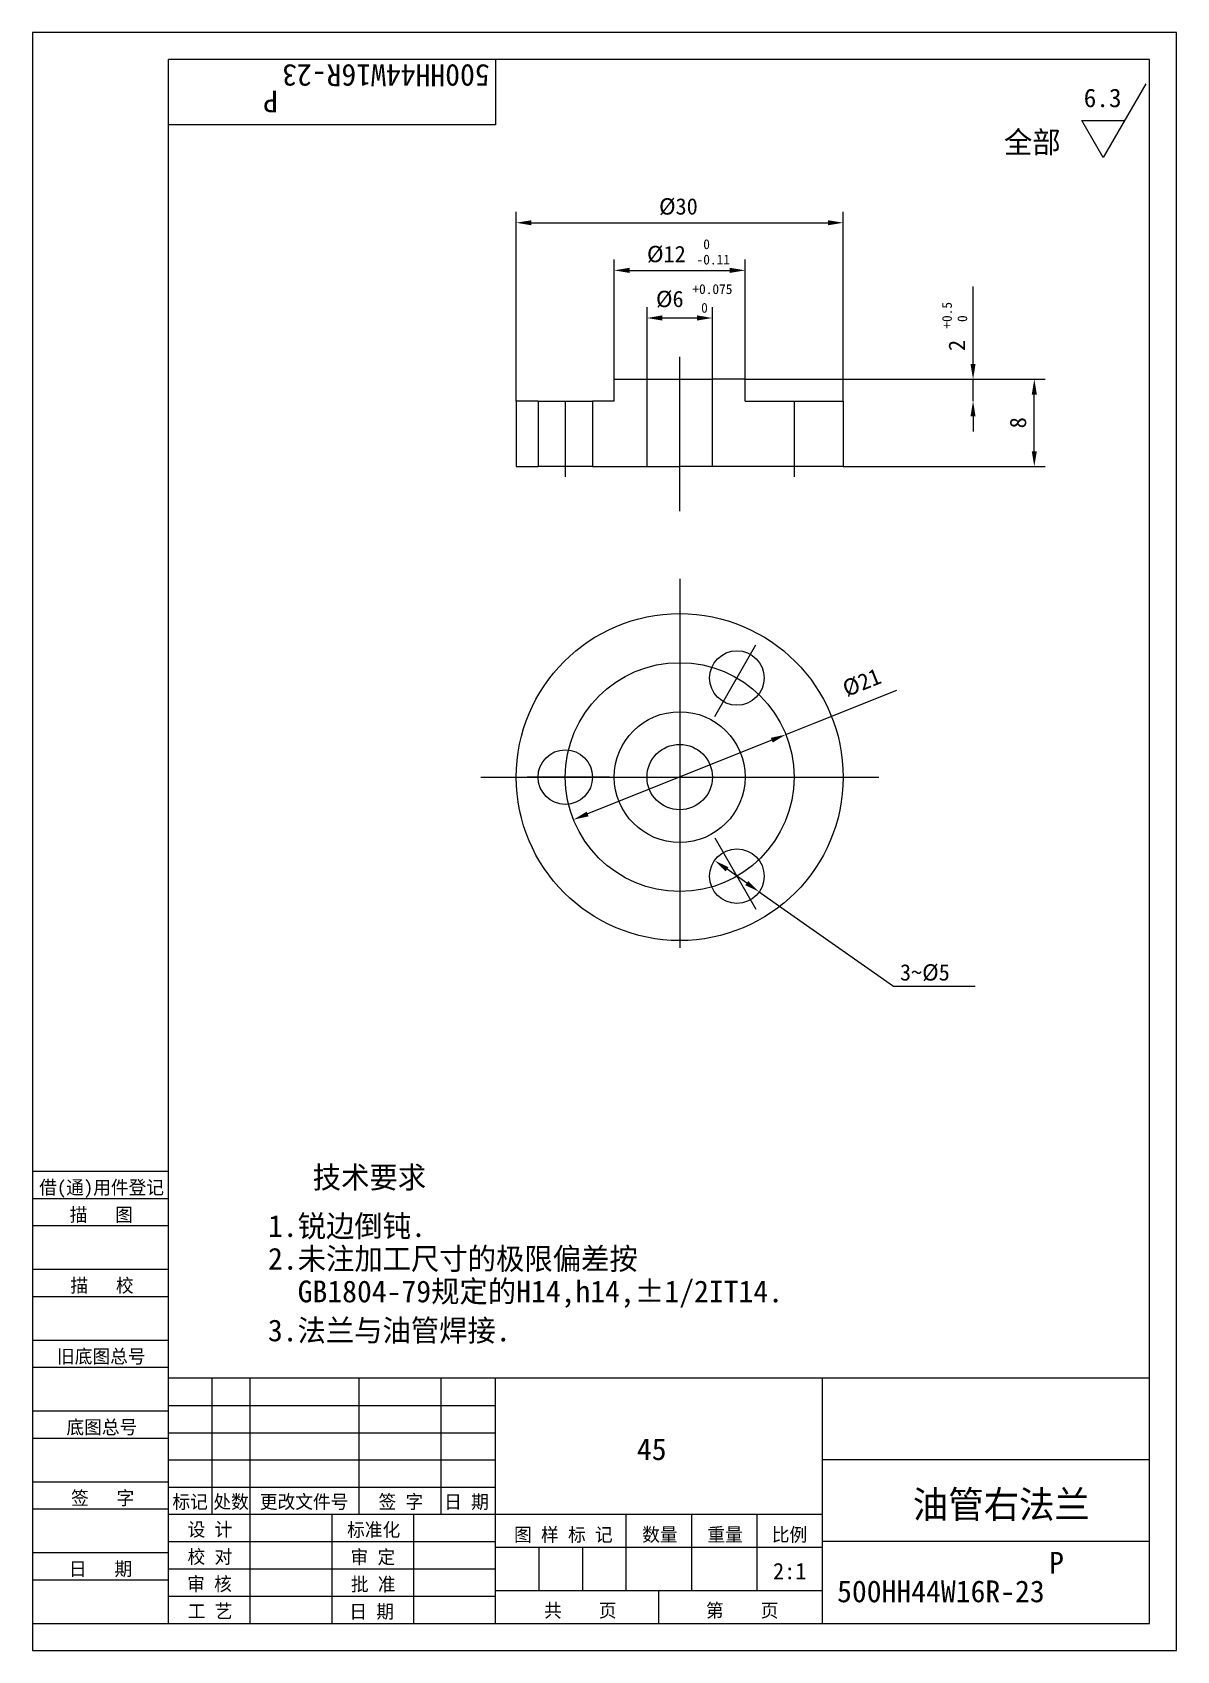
# Model space of a CAD drawing. Header units: metres. Extents: x 0 to 210, y 0 to 297.
import ezdxf

# ---------------------------------------------------------------- set-up
doc = ezdxf.new("R2010")
doc.units = ezdxf.units.M
for name, color, linetype in [('C', 6, 'Continuous'), ('D', 1, 'Continuous'), ('FL', 5, 'Continuous'), ('T', 7, 'Continuous'), ('TL', 4, 'Continuous')]:
    doc.layers.add(name, color=color, linetype=linetype)

# ---------------------------------------------------------------- blocks, each defined once
blk = doc.blocks.new('TUKUN4')
at = {"layer": 'FL'}
for p, q in [((0, 297), (0, 0)), ((210, 297), (0, 297)), ((210, 0), (210, 297)), ((0, 78), (25, 78)), ((0, 70), (25, 70)), ((0, 65), (25, 65)), ((0, 57), (25, 57)), ((0, 52), (25, 52)), ((33, 25), (33, 50)), ((40, 5), (40, 50)), ((60, 25), (60, 50)), ((75, 25), (75, 50)), ((25, 45), (85, 45)), ((0, 44), (25, 44)), ((0, 39), (25, 39)), ((25, 40), (85, 40)), ((25, 35), (85, 35)), ((0, 31), (25, 31)), ((25, 30), (85, 30)), ((0, 26), (25, 26)), ((70, 5), (70, 25)), ((0, 18), (25, 18)), ((25, 20), (85, 20)), ((25, 15), (85, 15)), ((0, 13), (25, 13)), ((25, 10), (85, 10)), ((0, 0), (210, 0))]:
    blk.add_line(p, q, dxfattribs=at)
at = {"layer": 'TL'}
for p, q in [((25, 5), (25, 292)), ((205, 292), (25, 292)), ((85, 292), (85, 280)), ((205, 5), (205, 292)), ((85, 280), (25, 280)), ((0, 88), (25, 88)), ((0, 83), (25, 83)), ((205, 50), (25, 50)), ((85, 5), (85, 50)), ((145, 5), (145, 50)), ((205, 35), (145, 35)), ((145, 25), (25, 25)), ((55, 5), (55, 25)), ((109, 11), (109, 25)), ((121, 11), (121, 25)), ((133, 11), (133, 25)), ((85, 19), (145, 19)), ((93, 11), (93, 19)), ((101, 11), (101, 19)), ((205, 20), (145, 20)), ((145, 11), (85, 11)), ((115, 5), (115, 11)), ((0, 5), (205, 5))]:
    blk.add_line(p, q, dxfattribs=at)
at = {"layer": 'T'}
for s, p in [('借(通)用件登记', (1.26, 83.76)), ('描   图', (6.86, 78.76)), ('描   校', (6.98, 65.76)), ('旧底图总号', (4.52, 52.76)), ('底图总号', (6.25, 39.76)), ('签   字', (7.1, 26.76)), ('标记', (25.71, 26.07)), ('处数', (33.22, 26.07)), ('更改文件号', (41.75, 26.07)), ('签 字', (63.53, 26.07)), ('日 期', (75.57, 26.07)), ('设 计', (28.5, 20.99)), ('标准化', (57.77, 20.93)), ('图 样 标 记', (88.4, 20.04)), ('数量', (111.92, 20.04)), ('重量', (123.88, 20.04)), ('比例', (135.7, 20.04)), ('校 对', (28.48, 15.99)), ('审 定', (58.39, 15.93)), ('日   期', (6.72, 13.76)), ('审 核', (28.41, 10.99)), ('批 准', (58.46, 10.93)), ('共    页', (93.91, 6.13)), ('第    页', (123.62, 6.13)), ('工 艺', (28.52, 5.99)), ('日 期', (58.18, 5.93))]:
    blk.add_text(s, height=2.5, dxfattribs=at).set_placement(p)

msp = doc.modelspace()

# ---------------------------------------------------------------- linework, layer by layer
at = {"layer": 'C'}
for p, q in [((118.8, 209.13), (118.8, 237.44)), ((97.8, 229.33), (97.8, 215.45)), ((139.8, 229.33), (139.8, 215.45)), ((118.8, 196.72), (118.8, 128.98)), ((125.24, 171.47), (132.8, 184.57)), ((82.29, 160.32), (155.32, 160.32)), ((105.92, 160.32), (90.8, 160.32)), ((125.24, 149.17), (132.8, 136.07))]:
    msp.add_line(p, q, dxfattribs=at)
msp.add_circle((118.8, 160.32), 21, dxfattribs=at)
at = {"layer": 'D'}
for p, q in [((204.32, 287.57), (196.51, 274.05)), ((196.51, 274.05), (192.61, 280.81)), ((192.61, 280.81), (200.42, 280.81)), ((88.8, 229.33), (88.8, 264.06)), ((91.6, 262.06), (146, 262.06)), ((148.8, 229.33), (148.8, 264.06)), ((106.8, 233.33), (106.8, 255.32)), ((109.6, 253.32), (128, 253.32)), ((130.8, 233.33), (130.8, 255.32)), ((172.64, 241.02), (172.64, 250.38)), ((112.8, 233.33), (112.8, 246.58)), ((124.8, 233.33), (124.8, 246.58)), ((115.6, 244.58), (122, 244.58)), ((172.64, 238.93), (172.64, 241.02)), ((172.64, 236.13), (172.64, 238.93)), ((130.8, 233.33), (176.22, 233.33)), ((172.64, 229.33), (172.64, 233.33)), ((176.22, 233.33), (185.88, 233.33)), ((183.88, 220.13), (183.88, 230.53)), ((172.64, 226.53), (172.64, 223.73)), ((148.8, 217.33), (185.88, 217.33)), ((143.49, 170.21), (158.64, 176.28)), ((138.29, 168.13), (143.49, 170.21)), ((135.69, 167.09), (101.9, 153.55)), ((131.1, 140.87), (127.5, 143.4)), ((133.39, 139.26), (137.97, 136.04)), ((137.97, 136.04), (158.04, 121.95)), ((158.04, 121.95), (173.04, 121.95))]:
    msp.add_line(p, q, dxfattribs=at)
for points in [[(91.6, 262.52), (91.6, 261.59), (88.8, 262.06)], [(146, 262.52), (146, 261.59), (148.8, 262.06)], [(109.6, 253.79), (109.6, 252.85), (106.8, 253.32)], [(128, 253.79), (128, 252.85), (130.8, 253.32)], [(115.6, 245.05), (115.6, 244.11), (112.8, 244.58)], [(122, 245.05), (122, 244.11), (124.8, 244.58)], [(172.17, 236.13), (173.1, 236.13), (172.64, 233.33)], [(183.41, 230.53), (184.35, 230.53), (183.88, 233.33)], [(172.17, 226.53), (173.1, 226.53), (172.64, 229.33)], [(183.41, 220.13), (184.35, 220.13), (183.88, 217.33)], [(135.87, 166.66), (135.52, 167.52), (138.29, 168.13)], [(102.08, 153.12), (101.73, 153.99), (99.31, 152.51)], [(127.23, 143.02), (127.77, 143.78), (125.21, 145.01)], [(130.83, 140.49), (131.37, 141.25), (133.39, 139.26)]]:
    msp.add_solid(points, dxfattribs=at)
at = {"layer": 'TL'}
for p, q in [((106.8, 229.33), (106.8, 233.33)), ((106.8, 233.33), (112.8, 233.33)), ((112.8, 233.33), (124.8, 233.33)), ((112.8, 217.33), (112.8, 233.33)), ((130.8, 233.33), (124.8, 233.33)), ((124.8, 217.33), (124.8, 233.33)), ((130.8, 229.33), (130.8, 233.33)), ((92.8, 229.33), (88.8, 229.33)), ((88.8, 229.33), (88.8, 217.33)), ((92.8, 229.33), (102.8, 229.33)), ((92.8, 229.33), (92.8, 217.33)), ((102.8, 229.33), (102.8, 217.33)), ((106.8, 229.33), (102.8, 229.33)), ((130.8, 229.33), (148.8, 229.33)), ((148.8, 229.33), (148.8, 217.33)), ((88.8, 217.33), (92.8, 217.33)), ((102.8, 217.33), (92.8, 217.33)), ((102.8, 217.33), (112.8, 217.33)), ((112.8, 217.33), (118.8, 217.33)), ((124.8, 217.33), (118.8, 217.33)), ((148.8, 217.33), (124.8, 217.33))]:
    msp.add_line(p, q, dxfattribs=at)
for centre, radius in [((118.8, 160.32), 30), ((129.3, 178.51), 5), ((118.8, 160.32), 12), ((97.8, 160.32), 5), ((118.8, 160.32), 6), ((129.3, 142.13), 5)]:
    msp.add_circle(centre, radius, dxfattribs=at)

# ---------------------------------------------------------------- block references
at = {"layer": 'D'}
msp.add_blockref('TUKUN4', (0, 0), dxfattribs=at)

# ---------------------------------------------------------------- texts
for s, height, rotation, p in [('500HH44W16R-23', 4, 180, (83.93, 291.11)), ('P', 4, 180, (45.08, 286.3)), ('+0.5', 1.8, 90, (168.74, 242.62)), (' 0', 1.8, 90, (171.56, 242.62)), ('2', 3, 90, (171.14, 238.52)), ('8', 3, 90, (182.38, 224.33)), ('%%C21', 3, 21.83, (149.45, 175.01))]:
    msp.add_text(s, height=height, rotation=rotation, dxfattribs=at).set_placement(p)
for s, height, p in [('6.3', 3.4, (192.95, 283.27)), ('全部', 4, (178.32, 274.83)), ('%%C30', 3, (115.01, 263.56)), (' 0', 1.8, (121.9, 257.22)), ('%%C12', 3, (112.8, 254.82)), ('-0.11', 1.8, (121.9, 254.4)), ('%%C6', 3, (114.45, 246.58)), ('+0.075', 1.8, (121.13, 248.98)), (' 0', 1.8, (121.51, 245.55)), ('3%%126%%C5', 3, (159.22, 122.98)), ('技术要求', 4, (51.46, 84.86)), ('1.锐边倒钝.', 4, (43.25, 75.93)), ('2.未注加工尺寸的极限偏差按', 4, (43.25, 69.93)), ('  GB1804-79规定的H14,h14,%%P1/2IT14.', 4, (43.25, 63.93)), ('3.法兰与油管焊接.', 4, (43.22, 56.77)), ('45', 4, (110.95, 34.98)), ('油管右法兰', 5, (161.58, 24.33)), ('P', 4, (186.6, 14.13)), ('2:1', 3, (135.93, 13.1)), ('500HH44W16R-23', 4, (147.69, 8.88))]:
    msp.add_text(s, height=height, dxfattribs=at).set_placement(p)

doc.saveas('drawing.dxf')
